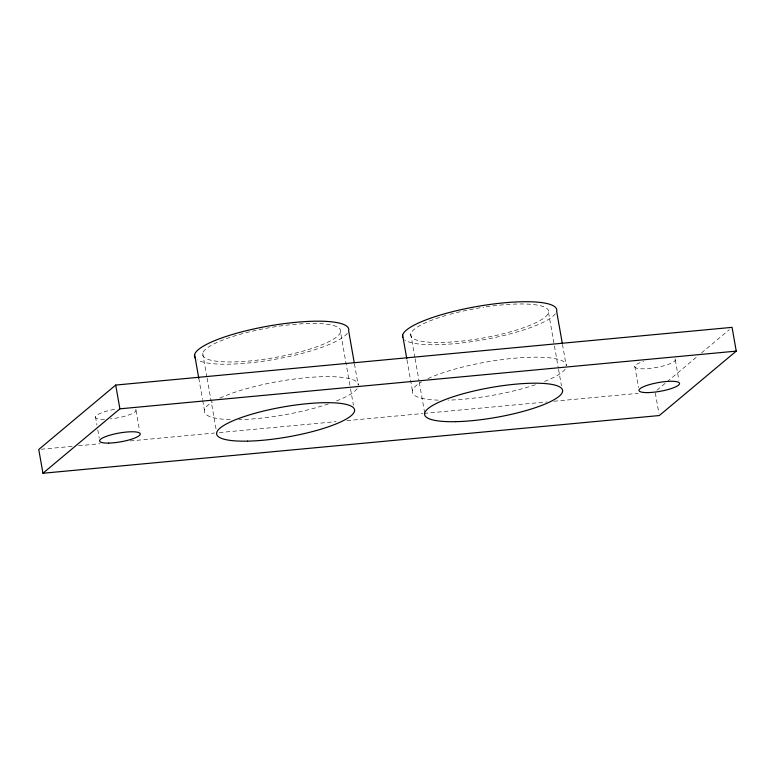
<?xml version="1.0" encoding="UTF-8"?>
<svg xmlns="http://www.w3.org/2000/svg" width="775" height="775" viewBox="0 0 775 775"><rect width="100%" height="100%" fill="white"/><g stroke="black" fill="none" stroke-linecap="round" stroke-linejoin="round"><path stroke-width="0.58" stroke-dasharray="3.88 2.91" d="M656.958 390.222L666.229 382.463M667.159 381.688L696.832 356.849M701.462 352.964L729.275 329.685M41.162 449.258L72.453 446.332M78.478 445.77L100.149 443.736M130.239 440.917L214.51 433.031M219.325 432.576L336.098 421.648M346.929 420.631L422.772 413.53M423.973 413.414L546.762 401.925M553.989 401.247L638.251 393.351M675.325 360.036L678.89 380.244M655.321 392.964L658.876 413.162M634.793 366.304L638.571 387.694M562.466 344.362L566.215 365.606M548.535 312.577L558.339 368.154M558.542 369.336L561.458 385.892M410.74 333.87L414.906 357.527M415.119 358.709L419.081 381.174M419.285 382.356L424.71 413.094M407.001 359.9L412.407 390.581M354.446 363.843L358.195 385.078M340.516 332.058A70.041 15.161 -10 0 1 233.604 361.925A70.041 15.161 -10 0 1 240.725 334.132A70.041 15.161 -10 0 1 340.516 332.058L350.319 387.626M350.523 388.808L353.439 405.364M202.721 353.352L206.886 376.999M207.099 378.181L216.477 431.384M198.768 378.2L202.517 399.435M202.721 400.617L204.387 410.062M136.013 410.537L139.578 430.735M95.48 416.795L96.953 425.117M97.786 429.873L99.258 438.185M135.635 409.423A20.596 4.456 -10 0 1 110.35 418.936M104.567 419.323A20.596 4.456 -10 0 1 96.487 415.468A20.596 4.456 -10 0 1 116.957 408.948M674.947 358.922A20.596 4.456 -10 0 1 661.695 366.333A20.596 4.456 -10 0 1 636.905 368.241A20.596 4.456 -10 0 1 643.686 361.334M357.139 388.701A78.275 16.943 -10 0 1 336.243 401.043M328.464 403.882A78.275 16.943 -10 0 1 238.913 419.633M230.282 419.614A78.275 16.943 -10 0 1 212.505 401.983M219.906 398.098A78.275 16.943 -10 0 1 305.767 377.754A78.275 16.943 -10 0 1 358.534 385.117M565.159 369.22A78.275 16.943 -10 0 1 544.263 381.562M535.409 384.768A78.275 16.943 -10 0 1 448.057 400.132M438.301 400.132A78.275 16.943 -10 0 1 421.571 381.881M427.926 378.617A78.275 16.943 -10 0 1 513.786 358.282A78.275 16.943 -10 0 1 566.554 365.635M486.128 306.823A70.041 15.161 -10 0 1 542.326 319.145A70.041 15.161 -10 0 1 431.627 342.337A70.041 15.161 -10 0 1 448.744 314.66M449.82 314.359A70.041 15.161 -10 0 1 483.745 307.181M347.365 333.25A78.275 16.943 -10 0 1 274.941 359.319A78.275 16.943 -10 0 1 197.412 359.852M555.384 313.768A78.275 16.943 -10 0 1 481.517 340.099A78.275 16.943 -10 0 1 404.695 339.876"/><path stroke-width="1.16" d="M115.698 385.068L38.75 449.481L42.945 473.254L659.302 415.545L736.25 351.123L732.055 327.35L115.698 385.068L119.892 408.832L42.945 473.254M119.892 408.832L736.25 351.123M562.262 343.189L556.644 311.327A78.275 16.943 -10 0 0 479.183 306.115A78.275 16.943 -10 0 0 402.69 337.367M402.632 335.129L406.788 358.728M354.243 362.661L348.624 330.809A78.275 16.943 -10 0 0 268.634 326.023A78.275 16.943 -10 0 0 195.193 357.876M194.612 354.601L198.768 378.2M108.762 443.087A20.596 4.456 -10 0 0 140.207 434.3A20.596 4.456 -10 0 0 110.854 434.911A20.596 4.456 -10 0 0 108.762 443.087M648.074 392.586A20.596 4.456 -10 0 0 679.52 383.809A20.596 4.456 -10 0 0 650.167 384.419A20.596 4.456 -10 0 0 648.074 392.586M247.574 441.14A70.041 15.161 -10 0 0 354.485 411.273A70.041 15.161 -10 0 0 254.694 413.356A70.041 15.161 -10 0 0 247.574 441.14M455.593 421.668A70.041 15.161 -10 0 0 562.505 391.801A70.041 15.161 -10 0 0 462.714 393.874A70.041 15.161 -10 0 0 455.593 421.668"/></g></svg>
